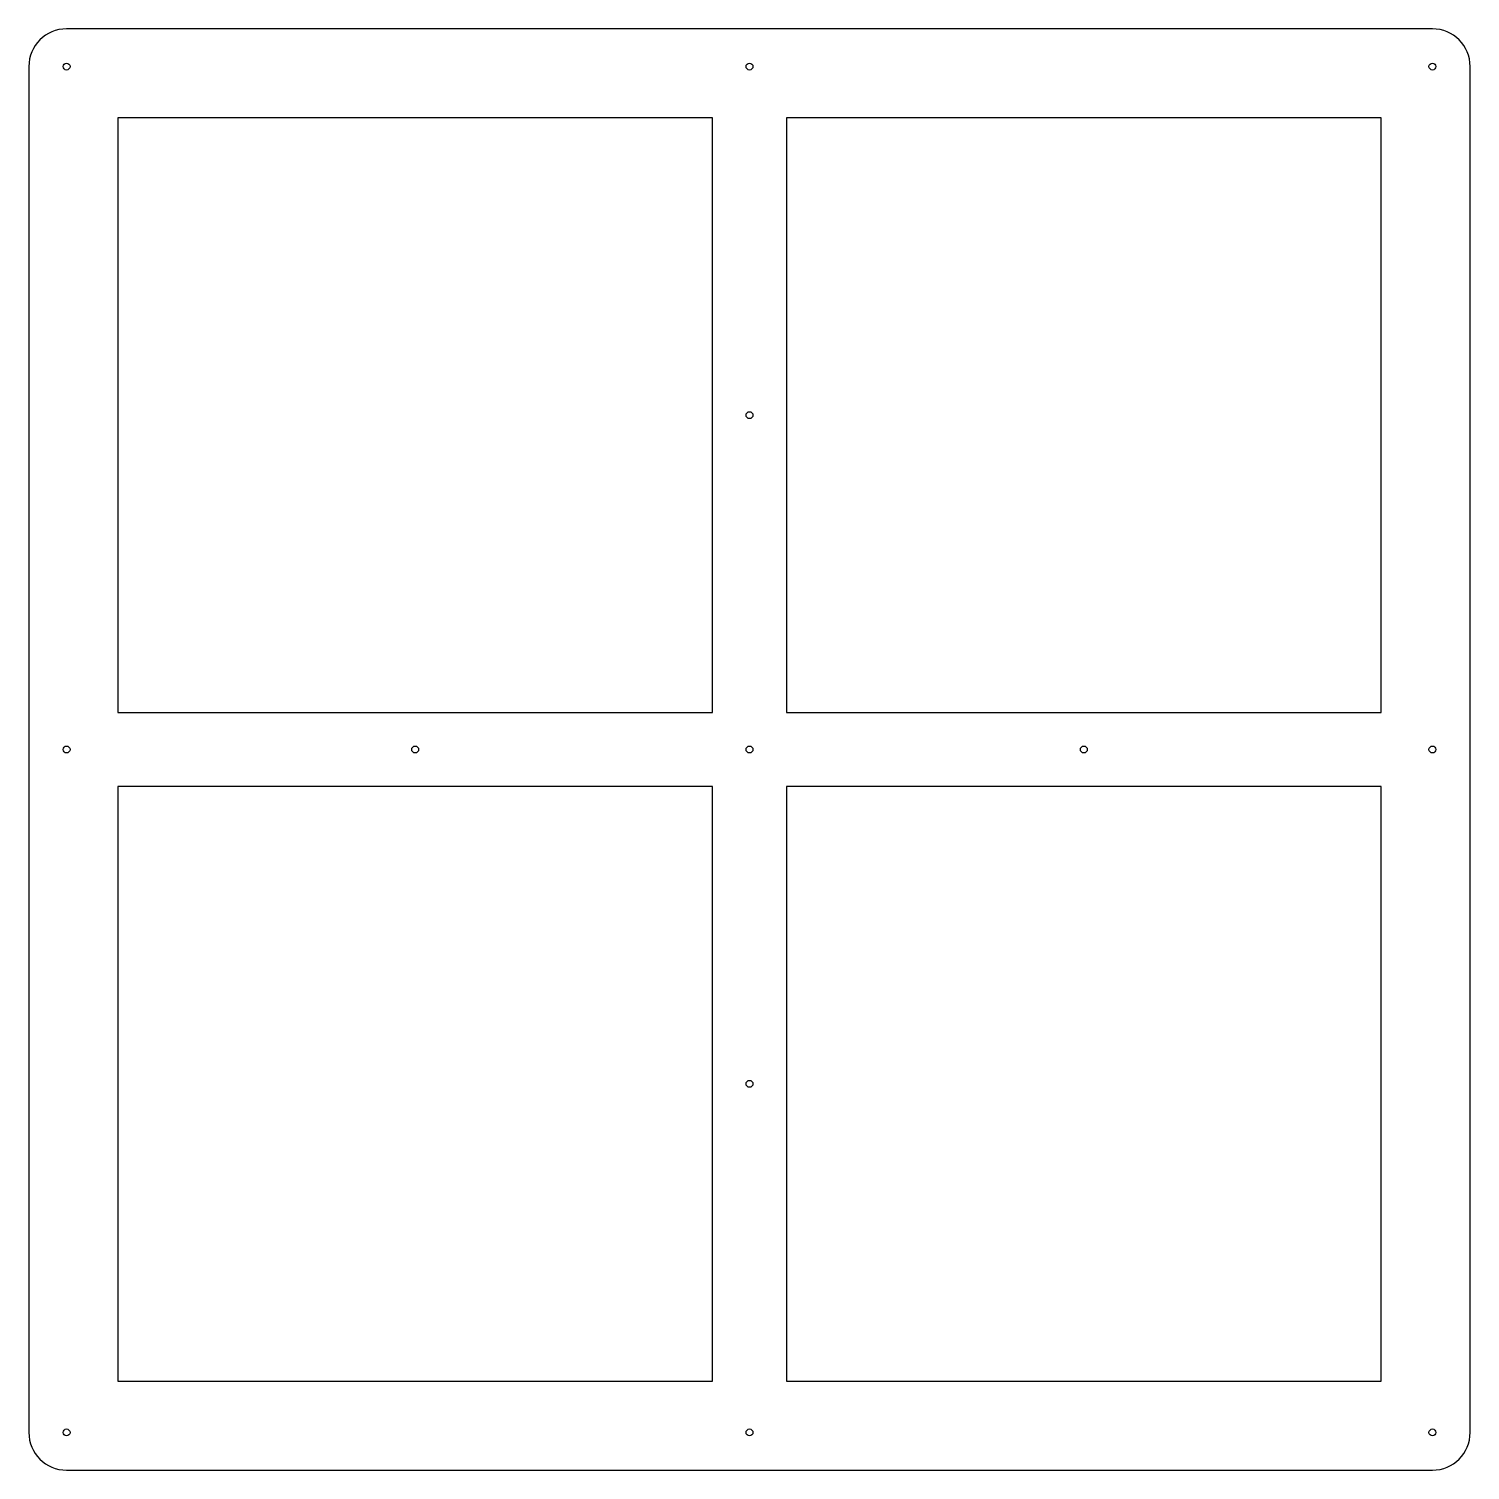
# Model space of a CAD drawing. Header units: millimetres. Extents: x -243 to 243, y -243 to 243.
import ezdxf

# ---------------------------------------------------------------- set-up
doc = ezdxf.new("R2010")
doc.units = ezdxf.units.MM

msp = doc.modelspace()

# ---------------------------------------------------------------- linework, layer by layer
at = {"color": 7, "linetype": 'Continuous', "lineweight": 25}
for p, q in [((229.9774, 242.6774), (-229.9774, 242.6774)), ((-242.6774, 229.9774), (-242.6774, -229.9774)), ((242.6774, -229.9774), (242.6774, 229.9774)), ((-212.6774, 212.6774), (-212.6774, 12.5)), ((-12.5, 212.6774), (-212.6774, 212.6774)), ((-12.5, 12.5), (-12.5, 212.6774)), ((12.5, 212.6774), (12.5, 12.5)), ((212.6774, 212.6774), (12.5, 212.6774)), ((212.6774, 12.5), (212.6774, 212.6774)), ((-212.6774, 12.5), (-12.5, 12.5)), ((12.5, 12.5), (212.6774, 12.5)), ((-212.6774, -12.5), (-212.6774, -212.6774)), ((-12.5, -12.5), (-212.6774, -12.5)), ((-12.5, -212.6774), (-12.5, -12.5)), ((12.5, -12.5), (12.5, -212.6774)), ((212.6774, -12.5), (12.5, -12.5)), ((212.6774, -212.6774), (212.6774, -12.5)), ((-212.6774, -212.6774), (-12.5, -212.6774)), ((12.5, -212.6774), (212.6774, -212.6774)), ((-229.9774, -242.6774), (229.9774, -242.6774))]:
    msp.add_line(p, q, dxfattribs=at)
for centre in [(-229.9774, 229.9774), (0, 229.9774), (229.9774, 229.9774), (0, 112.5887), (-229.9774, 0), (-112.5887, 0), (0, 0), (112.5887, 0), (229.9774, 0), (0, -112.5887), (-229.9774, -229.9774), (0, -229.9774), (229.9774, -229.9774)]:
    msp.add_circle(centre, 1.1684, dxfattribs=at)
for centre, start, end in [((-229.9774, 229.9774), 90, 180), ((229.9774, 229.9774), 0, 90), ((-229.9774, -229.9774), 180, 270), ((229.9774, -229.9774), 270, 0)]:
    msp.add_arc(centre, 12.7, start, end, dxfattribs=at)

doc.saveas('drawing.dxf')
